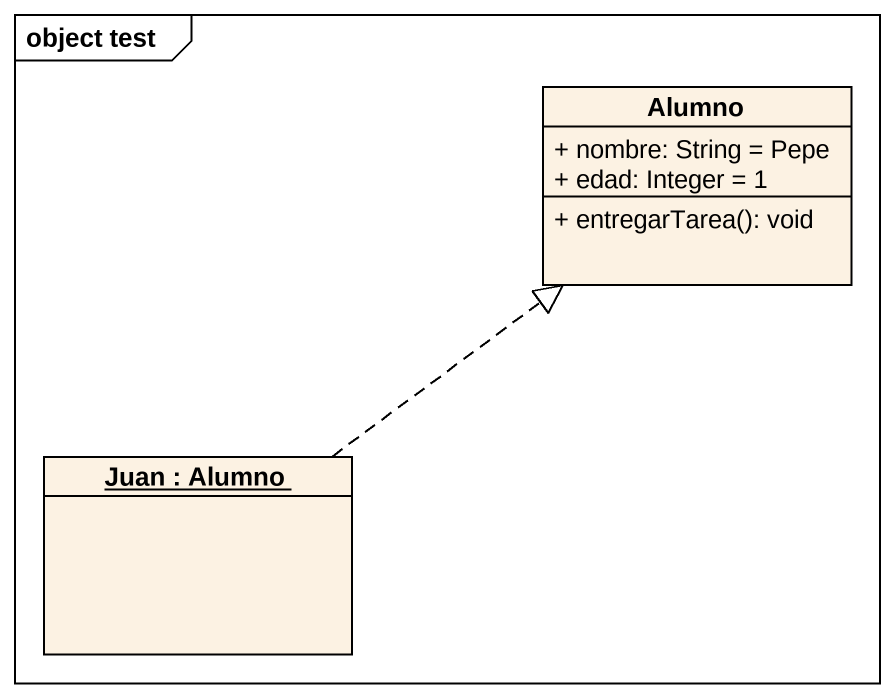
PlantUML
@startuml
mainframe object test
hide circle
hide empty members
skinparam classAttributeIconSize 0
class Alumno {
  + nombre: String = Pepe
  + edad: Integer = 1
  + entregarTarea(): void
}
object "Juan : Alumno" as Juan
Juan .up.|> Alumno
@enduml
